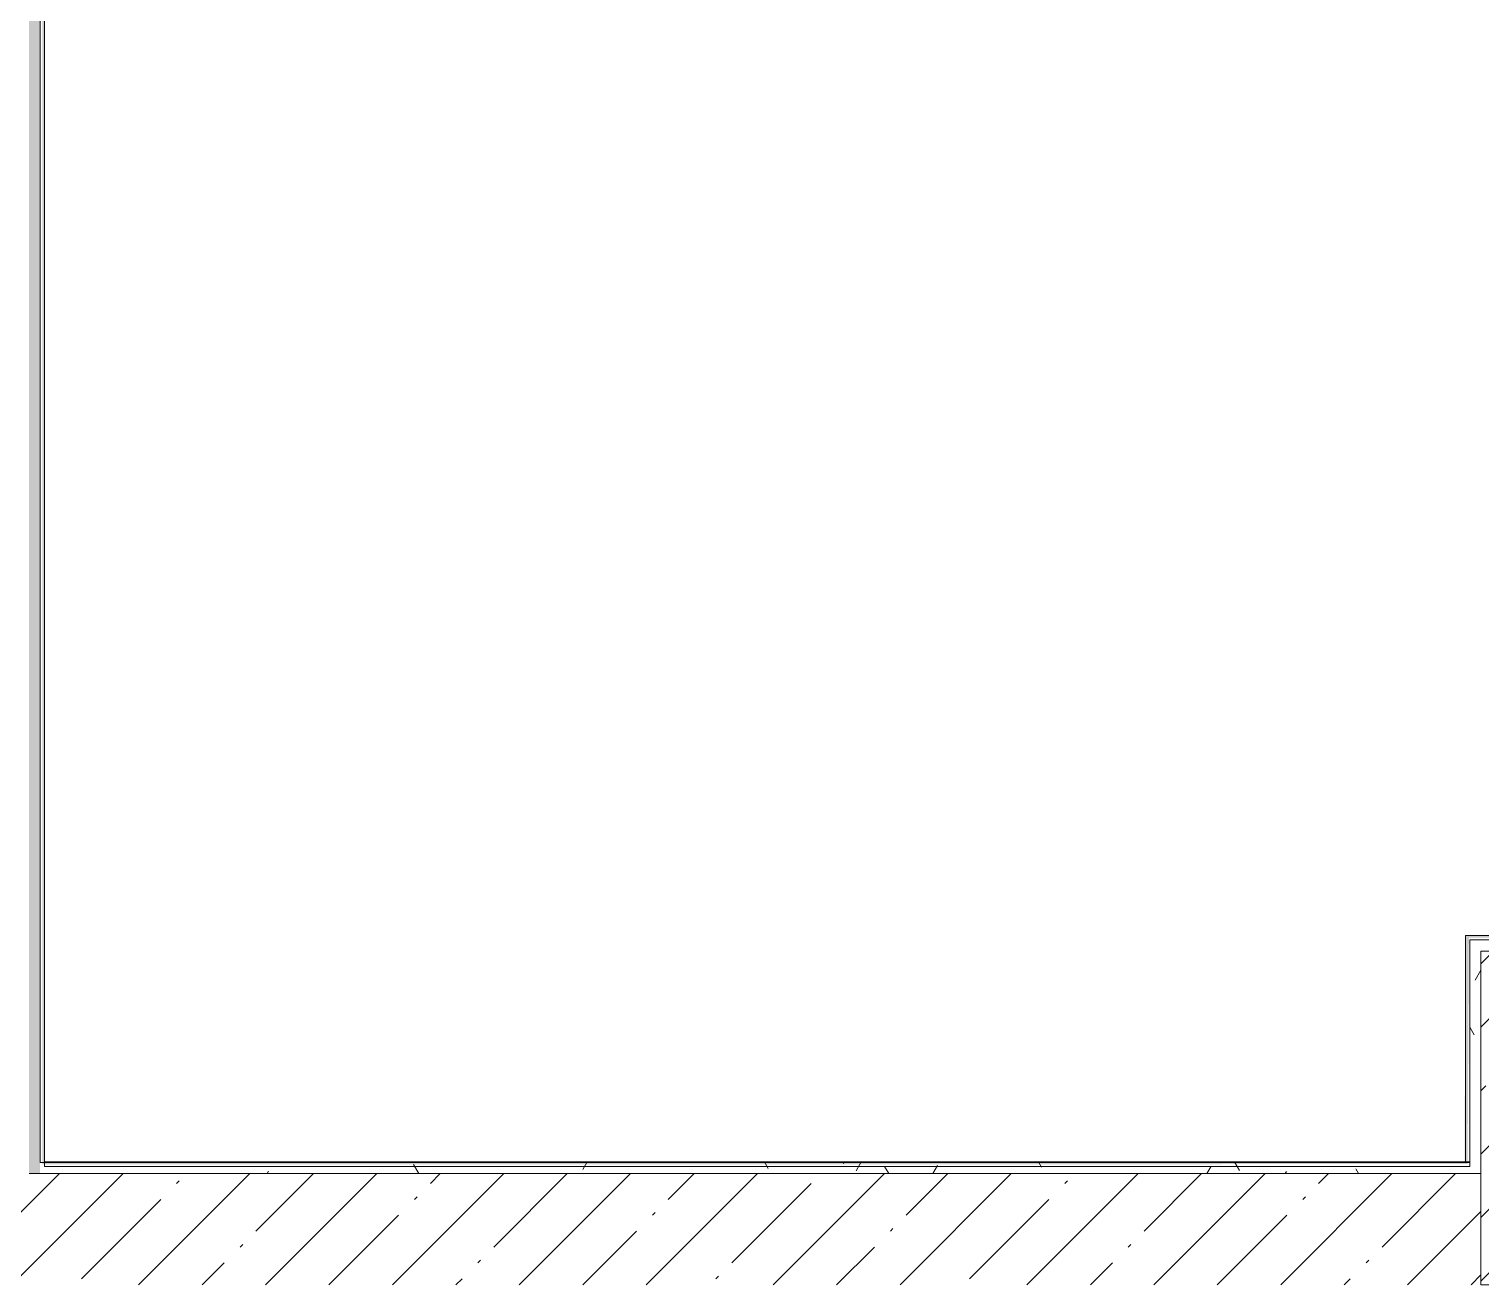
# Model space of a CAD drawing. Header units: millimetres. Extents: x -213547 to 415037, y -3642 to 106956.
# Drawn here: x 57615 to 60225, y 90886 to 93143 of the extents above; entities that cross this region are included whole.
import ezdxf

# ---------------------------------------------------------------- set-up
doc = ezdxf.new("R2010")
doc.units = ezdxf.units.MM
doc.layers.add('A-AREA-PATT-1', color=7, linetype='Continuous', lineweight=5, true_color=0xa5bae0, transparency=1)
for name, color, linetype, lineweight in [('A-FLOR', 7, 'Continuous', 9), ('A-WALL', 7, 'Continuous', 5), ('I-WALL', 7, 'Continuous', 5), ('S-COLS', 7, 'Continuous', 9), ('S-COLS-1', 7, 'Continuous', 5)]:
    doc.layers.add(name, color=color, linetype=linetype, lineweight=lineweight)
doc.layers.add('A-WALL-1', color=9, linetype='Continuous', lineweight=5, true_color=0x808080)
doc.layers.add('A-WALL-FNSH-1', color=9, linetype='Continuous', lineweight=5, true_color=0x808080)
pattern_1 = [(0, (0, 0), (243.84, 60.96), [20.117, -162.763, 20.117, -162.763, -975.36]), (0, (0, 0), (243.84, 60.96), [-365.76, 20.117, -345.643, 20.117, -162.763, -426.72]), (0, (0, 0), (243.84, 60.96), [-914.4, 20.117, -101.803, 20.117, -284.683]), (120, (91.44, 30.48), (-174.7129086146993, 180.6916344587976), [20.117, -162.763, 20.117, -162.763, -975.3599999999999]), (120, (91.44, 30.48), (-174.7129086146993, 180.6916344587976), [-365.7599999999999, 20.117, -345.643, 20.117, -162.763, -426.72]), (120, (91.44, 30.48), (-174.7129086146993, 180.6916344587976), [-914.3999999999999, 20.117, -101.803, 20.117, -284.6829999999999]), (240, (121.92, 152.4), (-69.12709138530056, -241.6516344587975), [20.117, -162.763, 20.117, -162.763, -975.36]), (240, (121.92, 152.4), (-69.12709138530056, -241.6516344587975), [-365.76, 20.117, -345.643, 20.117, -162.763, -426.72]), (240, (121.92, 152.4), (-69.12709138530056, -241.6516344587975), [-914.4, 20.117, -101.803, 20.117, -284.683])]

# ---------------------------------------------------------------- blocks, each defined once
blk = doc.blocks.new('BSC_Колонна _Прямоугольная - 600х600-V43-Объем проектирования 1 этажа')
at = {"layer": 'S-COLS-1'}
h = blk.add_hatch(dxfattribs=at)
h.set_pattern_fill('FP_69', color=256, style=0, pattern_type=2)
h.set_pattern_definition([(45, (-60460, -12000), (-114.0492527375783, 114.0492527375783), []), (45, (-60345.95099999999, -12000), (-114.0492527375783, 114.0492527375783), [201.613, -40.323, 6.706, -33.617])])
h.paths.add_polyline_path([(207.9589796619047, -299.9999999999794), (300.0000000000444, -299.9999999999794), (300.0000000000617, 300.0000000000227), (-299.9999999999405, 300.0000000000227), (-299.9999999999578, -299.9999999999794), (77.56461328585851, -299.9999999999794)])
for p, q in [((300, 299.9999999999999), (-300.0000000000002, 299.9999999999993)), ((-300.0000000000001, 299.9999999999993), (-299.9999999999954, -299.9999999999999)), ((299.9999999999998, -299.999999999992), (300, 299.9999999999999)), ((-299.9999999999954, -299.9999999999999), (299.9999999999998, -299.999999999992))]:
    blk.add_line(p, q, dxfattribs=at)
blk = doc.blocks.new('1floor')
at = {"layer": 'A-AREA-PATT-1'}
h = blk.add_hatch(color=256, dxfattribs=at)
h.paths.add_polyline_path([(57577.99997798751, 11920.99982313533), (57577.99997798751, 12712.50318739943), (57577.99997798751, 15903.79296102618), (57573.99997798751, 15903.79296102618), (57573.99997798751, 11920.49982313532), (57577.33348621208, 11920.9165116634)])
h.paths.add_polyline_path([(59389.99997462277, 11916.99982313532), (60135.99999871942, 11917.14268027819), (60138.26589474135, 12323.99987642652), (60783.99999871943, 12322.61494783898), (60783.99999871943, 11923.99982313529), (66135.99999871946, 11923.99982313529), (66135.9999962453, 12323.99987642652), (66535.99999871945, 12323.99987395264), (66535.99999871945, 13725.00000533502), (66531.99999871946, 13725.00000533502), (66531.99999871946, 12327.99987395291), (66131.99999871946, 12327.99987395236), (66131.99999871946, 11927.9998231353), (60787.99999871945, 11927.9998231353), (60787.99999871945, 12327.99987642651), (60131.99999871944, 12327.99987642652), (60130.59999871945, 11920.99982313532), (57573.99997798751, 11919.99826185509), (57573.99997798751, 11916.99982313532), (59385.99997462277, 11916.99982313532)])
h.paths.add_polyline_path([(59637.99997462278, 14042.00000000207), (59637.99997462278, 17042.00000000124), (60181.99999871834, 17042.00000000209), (60181.99999871834, 16742.00000000209), (60737.99999871834, 16742.0000000021), (60737.99999871834, 17298.0000000021), (59381.99997462277, 17296.83002204649), (59383.16429445185, 14042.0000000021), (59636.67128691447, 14042.00000000208)])
h.paths.add_polyline_path([(59385.99997462277, 14046.00000000209), (59386.80617614331, 17294.0000000021), (60733.99999871834, 17294.0000000021), (60733.99999871835, 16746.0000000021), (60185.99999871834, 16746.0000000021), (60185.99999871834, 17046.0000000021), (59633.99997462278, 17046.00000000167), (59632.65893402613, 14046.0000000021), (59386.58213453733, 14046.0000000021)])
h.paths.add_polyline_path([(66535.99999871945, 14825.00000533503), (66535.99999871945, 15526.00003521499), (65685.99999871833, 15527.3849638027), (65685.99999871834, 22823.99991278438), (66135.99999871948, 22823.99991278439), (66135.99999871948, 23323.99991278439), (66651.99999871949, 23324.99991278441), (66651.99999871949, 23327.9999127844), (66131.99999871948, 23327.9999127844), (66131.99999871948, 22827.99991278441), (65681.99999871834, 22827.99991278439), (65681.99999871834, 16530.00003521517), (65659.99999871737, 16530.00003521517), (65659.99999871737, 16450.00003521517), (65681.99999871834, 16450.00003521517), (65681.99999871834, 15750.00003521517), (65659.99999871737, 15750.00003521517), (65659.99999871737, 15670.00003521517), (65681.99999871834, 15670.00003521517), (65681.99999871834, 15522.00003521517), (66531.99999871897, 15522.00003521517), (66531.99999871946, 14825.00000533503)])
h.paths.add_polyline_path([(57577.99997798752, 17003.79296102614), (57579.65364419515, 18571.99998372742), (58359.99997798752, 18571.99998372722), (58357.99516519676, 18575.99998372722), (57573.99997798751, 18575.99998372729), (57573.99997798751, 17003.79296102614)])
h.paths.add_polyline_path([(59506.03282559881, 18571.99998372721), (60737.99999871835, 18573.53633271871), (60737.99999871835, 24751.99987559291), (66651.99999871952, 24751.99987559427), (66651.99999871952, 24754.99991278442), (66659.99999871948, 24754.99991278442), (66659.99999871854, 24699.99991278442), (66709.99999871949, 24699.99991278442), (66709.99999871949, 24755.99987559427), (60733.99999872089, 24755.9998755936), (60733.99999871835, 18575.99998372722), (59459.99997798751, 18575.99998372722), (59459.99997798751, 18571.99998372721), (59467.8759472077, 18571.99998372721)])
h.paths.add_polyline_path([(66659.99999871853, 23323.9999127844), (66709.99999871949, 23324.99991278441), (66709.99999871949, 23349.99991278442), (66659.99999871853, 23349.99991278442), (66659.99999871853, 23324.99991278441)])
at = {"layer": 'I-WALL'}
h = blk.add_hatch(dxfattribs=at)
h.set_pattern_fill('FP_191', color=256, style=0, pattern_type=2)
h.set_pattern_definition(pattern_1)
h.paths.add_polyline_path([(57569.99997798751, 11899.99982313532), (57569.99997798751, 15903.79296102618), (57557.99997798752, 15903.79296102618), (57557.99997798752, 15873.79296102619), (57549.9999779875, 15873.79296102619), (57549.9999779875, 11899.99982313533)])
h.paths.add_polyline_path([(57569.99997798751, 17003.79296102614), (57569.99997798751, 18579.99998372722), (57549.99997798751, 18579.99998372722), (57550.38258053381, 17033.79296102619), (57557.99997798754, 17033.79296102619), (57557.99997798754, 17003.79296102614)])
h = blk.add_hatch(dxfattribs=at)
h.set_pattern_fill('FP_191', color=256, style=0, pattern_type=2)
h.set_pattern_definition(pattern_1)
h.paths.add_polyline_path([(60159.99999871944, 11919.99982313532), (60159.99999871944, 12319.99987642652), (60139.99999871943, 12319.99987642652), (60139.99999871943, 11920.99982313532)])
h = blk.add_hatch(dxfattribs=at)
h.set_pattern_fill('FP_191', color=256, style=0, pattern_type=2)
h.set_pattern_definition(pattern_1)
h.paths.add_polyline_path([(57570.10038480738, 11899.99982313532), (60159.99999871942, 11899.99982313532), (60159.99999871942, 11919.99982313532), (60139.99999871943, 11919.99982313532), (60139.99999871943, 11914.28553742105), (60131.99999871945, 11919.99982313532), (57569.9999936638, 11919.99670058097), (57569.99997798751, 11899.99982313532)])
h = blk.add_hatch(dxfattribs=at)
h.set_pattern_fill('FP_1', color=256, style=0, pattern_type=2)
h.set_pattern_definition([(45, (0, 0), (-114.0492527375783, 114.0492527375783), []), (45, (114.049, 0), (-114.0492527375783, 114.0492527375783), [201.612, -40.322, 6.706, -33.617])])
h.paths.add_polyline_path([(57442.96925278597, 11699.99982313532), (60159.99999871942, 11699.99987642653), (60159.99999871942, 11899.99982313532), (54759.99999871944, 11899.99982313534), (54759.99999871944, 11699.99982313533), (57379.23983584568, 11699.99982313532)])
h.paths.add_polyline_path([(53623.18530520785, 11699.99982313533), (54159.99999871943, 11699.99982313533), (54159.99999871943, 11899.99982313534), (51709.9998721105, 11899.99977981385), (51709.99985438713, 11699.99982313533), (53509.99999871945, 11699.99982313533)])
at = {"layer": 'A-FLOR'}
blk.add_line((57577.99997798746, 11919.9998231353), (57569.99997798746, 11919.9998231353), dxfattribs=at)
at = {"layer": 'A-WALL'}
for p, q in [((57569.99997798746, 11919.9998231353), (57569.99997798746, 15903.79296102616)), ((60139.99999871937, 11919.9998231353), (60131.99999871937, 11919.99982313531)), ((60139.99999871937, 11920.9998231353), (60139.99999871937, 11919.9998231353))]:
    blk.add_line(p, q, dxfattribs=at)
at = {"layer": 'A-WALL-1'}
for p, q in [((60779.99999871938, 12319.9998764265), (60139.99999871937, 12319.99987642651)), ((60131.99999871937, 11919.99982313531), (57577.99997798746, 11919.9998231353)), ((57549.99988241796, 11899.9998231353), (60159.99999871938, 11899.9998231353))]:
    blk.add_line(p, q, dxfattribs=at)
at = {"layer": 'A-WALL-FNSH-1'}
for p, q in [((57577.99997798745, 11920.9998231353), (57577.99997798746, 15903.79296102616)), ((60131.99999871937, 12327.9998764265), (60131.99999871937, 11919.9998231353)), ((60787.99999871938, 12327.9998764265), (60131.99999871937, 12327.9998764265)), ((60139.99999871937, 11920.9998231353), (60139.99999871937, 12319.9998764265)), ((60139.99999871937, 11920.9998231353), (57577.99997798745, 11920.9998231353)), ((57577.99997798745, 11919.99982313531), (57577.99997798745, 11912.9998231353)), ((57577.99997798745, 11912.9998231353), (60139.99999871937, 11912.9998231353)), ((60139.99999871937, 11912.9998231353), (60139.99999871937, 11919.99982313531))]:
    blk.add_line(p, q, dxfattribs=at)
at = {"layer": 'S-COLS'}
blk.add_blockref('BSC_Колонна _Прямоугольная - 600х600-V43-Объем проектирования 1 этажа', (60459.99999871938, 11999.99987642651), dxfattribs=at)

msp = doc.modelspace()

# ---------------------------------------------------------------- block references
msp.add_blockref('1floor', (64.70176383625949, 79186.05045699797))

doc.saveas('drawing.dxf')
